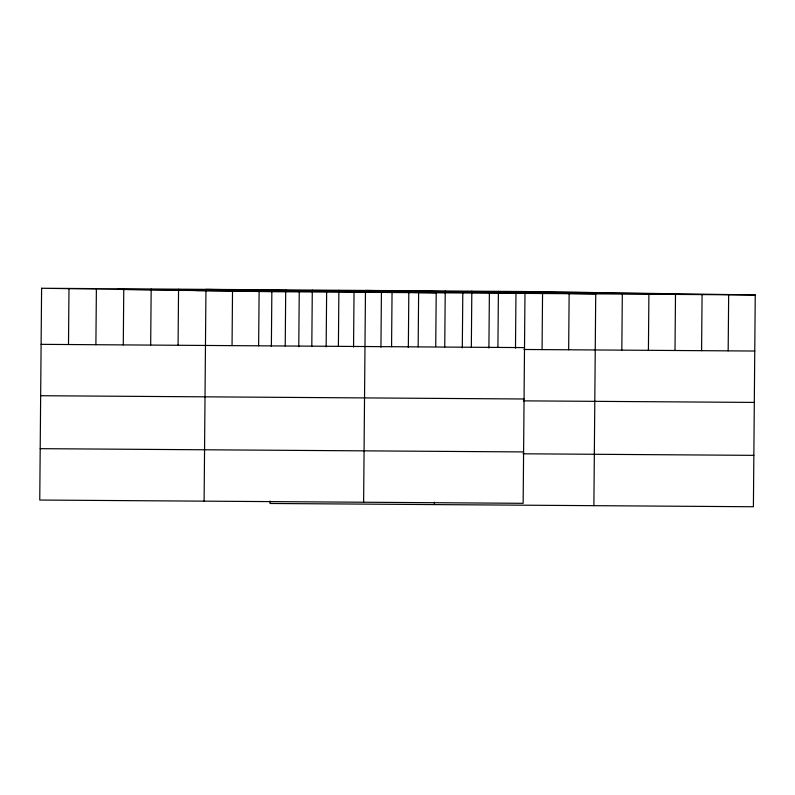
<?xml version="1.0" encoding="UTF-8"?>
<svg xmlns="http://www.w3.org/2000/svg" width="795" height="795" viewBox="0 0 795 795"><rect width="100%" height="100%" fill="white"/><g stroke="black" fill="none" stroke-linecap="round" stroke-linejoin="round"><path stroke-width="1.19" d="M41.598 288.257L39.75 500.045L523.15 503.315L524.998 291.526L41.598 288.257L271.85 291.685L755.25 294.955L753.402 506.743L270.002 503.474L270.032 501.029M68.499 344.523L68.986 288.446M95.897 344.712L96.384 288.625M123.285 344.901L123.772 288.814M150.682 345.08L151.169 289.002M178.07 345.269L178.557 289.181M204.106 501.158L205.955 289.37L436.207 292.798L435.74 346.441M232.051 345.636L232.537 289.549M258.633 345.815L259.13 289.728M271.373 346.55L271.85 291.685M285.226 345.994L285.713 289.907M298.771 346.739L299.248 291.874M311.809 346.173L312.296 290.086M326.159 346.928L326.636 292.063M338.402 346.352L338.889 290.264M353.556 347.107L354.033 292.242M363.623 502.231L365.471 290.443L595.733 293.872L593.885 505.66M380.944 347.296L381.421 292.431M391.567 346.709L392.064 290.622M408.342 347.475L408.819 292.61M418.16 346.888L418.647 290.801M434.358 504.587L434.378 502.142M444.743 347.067L445.23 290.98M462.312 347.842L462.799 292.977M471.336 347.246L471.823 291.159M488.905 348.021L489.382 293.156M497.918 347.425L498.405 291.348M515.488 348.2L515.965 293.335M542.071 349.601L542.558 293.514M568.654 349.78L569.141 293.693M621.829 350.138L622.316 294.051M648.412 350.317L648.899 294.239M675.005 350.496L675.492 294.418M701.587 350.675L702.074 294.597M728.17 350.853L728.667 294.776M117.581 289.39L600.98 292.649M195.868 290.553L679.268 293.822M41.111 344.344L524.501 347.604M523.935 349.482L754.763 351.032M40.664 395.721L524.054 398.991M523.488 400.859L754.316 402.419M40.197 448.668L523.597 451.928M523.031 453.796L753.849 455.356M524.998 291.526L755.25 294.955"/></g></svg>
